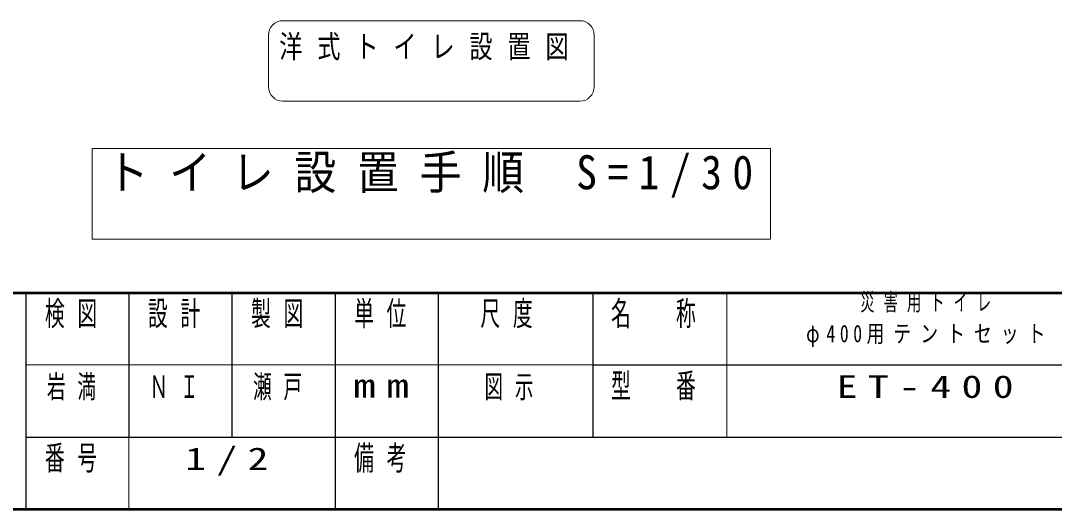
# Model space of a CAD drawing. Units: millimetres on the paper. Extents: x -385 to 0, y -297 to 267.
# Drawn here: x -243 to -142.7, y 0 to 47.4 of the extents above; entities that cross this region are included whole.
import ezdxf

# ---------------------------------------------------------------- set-up
doc = ezdxf.new("R2010")
doc.units = ezdxf.units.MM
doc.layers.add('LY_3', color=7, linetype='Continuous', lineweight=25)
doc.layers.add('LY_4', color=7, linetype='Continuous', lineweight=13)
doc.layers.add('LY_5', color=7, linetype='Continuous')
doc.styles.add('ＭＳ ゴシック', font='')
doc.styles.get('ＭＳ ゴシック').set_extended_font_data('MS Gothic')

msp = doc.modelspace()

# ---------------------------------------------------------------- linework, layer by layer
at = {"layer": 'LY_3', "lineweight": 13}
for p, q in [((-188.757, 47.373), (-217.557, 47.373)), ((-218.957, 45.973), (-218.957, 40.973)), ((-187.357, 40.973), (-187.357, 45.973)), ((-217.557, 39.573), (-188.757, 39.573)), ((-170.257, 34.976), (-236.057, 34.976)), ((-236.057, 34.976), (-236.057, 26.176)), ((-170.257, 26.176), (-170.257, 34.976)), ((-236.057, 26.176), (-170.257, 26.176))]:
    msp.add_line(p, q, dxfattribs=at)
for centre, start, end in [((-217.557, 45.973), 90, 180), ((-188.757, 45.973), 0, 90), ((-217.557, 40.973), 180, 270), ((-188.757, 40.973), 270, 0)]:
    msp.add_arc(centre, 1.4, start, end, dxfattribs=at)
at = {"layer": 'LY_4', "lineweight": 50}
for p, q in [((-385, 21), (0, 21)), ((-385, 0), (0, 0))]:
    msp.add_line(p, q, dxfattribs=at)
at = {"layer": 'LY_4', "color": 211, "lineweight": 25}
for p, q in [((-242.5, 21), (-242.5, 0)), ((-232.5, 21), (-232.5, 7)), ((-222.5, 21), (-222.5, 7)), ((-212.5, 21), (-212.5, 0)), ((-202.5, 21), (-202.5, 7)), ((-187.5, 21), (-187.5, 7)), ((-187.5, 14), (-70, 14)), ((-242.5, 7), (0, 7))]:
    msp.add_line(p, q, dxfattribs=at)
at = {"layer": 'LY_4'}
for p, q in [((-174.5, 21), (-174.5, 7)), ((-242.5, 14), (-187.5, 14)), ((-232.5, 7), (-232.5, 0))]:
    msp.add_line(p, q, dxfattribs=at)
at = {"layer": 'LY_4', "lineweight": 25}
msp.add_line((-202.5, 7), (-202.5, 0), dxfattribs=at)

# ---------------------------------------------------------------- texts
at = {"layer": 'LY_3', "style": 'ＭＳ ゴシック'}
for s, insert, char_height, attachment_point in [('\\T1.64;\\W0.75;洋式トイレ設置図', (-203.157, 45.973), 2.199, 2), ('\\T1.5;\\W0.9;トイレ設置手順\\~S=1/30', (-234.657, 34.326), 3.299, 1), ('\\T1.64;\\W0.6;ＮＩ', (-230.5, 13), 2.199, 1)]:
    msp.add_mtext(s, dxfattribs=dict(at, insert=insert, char_height=char_height, attachment_point=attachment_point))
at = {"layer": 'LY_4', "color": 4, "char_height": 2.346, "attachment_point": 2, "style": 'ＭＳ ゴシック'}
for s, insert in [('\\T1.64;\\W0.6;検図', (-237.5, 20.167)), ('\\T1.64;\\W0.6;設計', (-227.5, 20.167)), ('\\T1.64;\\W0.6;製図', (-217.5, 20.167)), ('\\T1.64;\\W0.6;単位', (-207.5, 20.167)), ('\\T1.64;\\W0.6;尺度', (-195.25, 20.167)), ('\\T1.64;\\W0.6;名\u3000称', (-181, 20.167)), ('\\T1.64;\\W0.6;型\u3000番', (-181, 13.167)), ('\\T1.5;\\W1.35;mm', (-207.5, 13.167)), ('\\T1.64;\\W0.6;番号', (-237.5, 6.167)), ('\\T1.64;\\W0.6;備考', (-207.5, 6.167))]:
    msp.add_mtext(s, dxfattribs=dict(at, insert=insert))
at = {"layer": 'LY_5', "style": 'ＭＳ ゴシック'}
for s, insert, char_height, attachment_point in [('\\T1.64;\\W0.6;災害用トイレ', (-154.75, 20.95), 1.686, 2), ('\\T1.51;\\W0.75;φ400用テントセット', (-154.75, 17.883), 1.686, 2), ('\\T1.64;\\W0.6;岩満', (-237.5, 13), 2.199, 2), ('\\T1.64;\\W0.6;瀬戸', (-217.5, 13), 2.199, 2), ('\\T1.64;\\W0.6;図示', (-198, 13), 2.199, 1), ('\\T1.5;\\W1.35;ET-400', (-154.75, 13), 2.199, 2), ('\\T1.5;\\W1.35;1/2', (-222.5, 6), 2.199, 2)]:
    msp.add_mtext(s, dxfattribs=dict(at, insert=insert, char_height=char_height, attachment_point=attachment_point))

doc.saveas('drawing.dxf')
